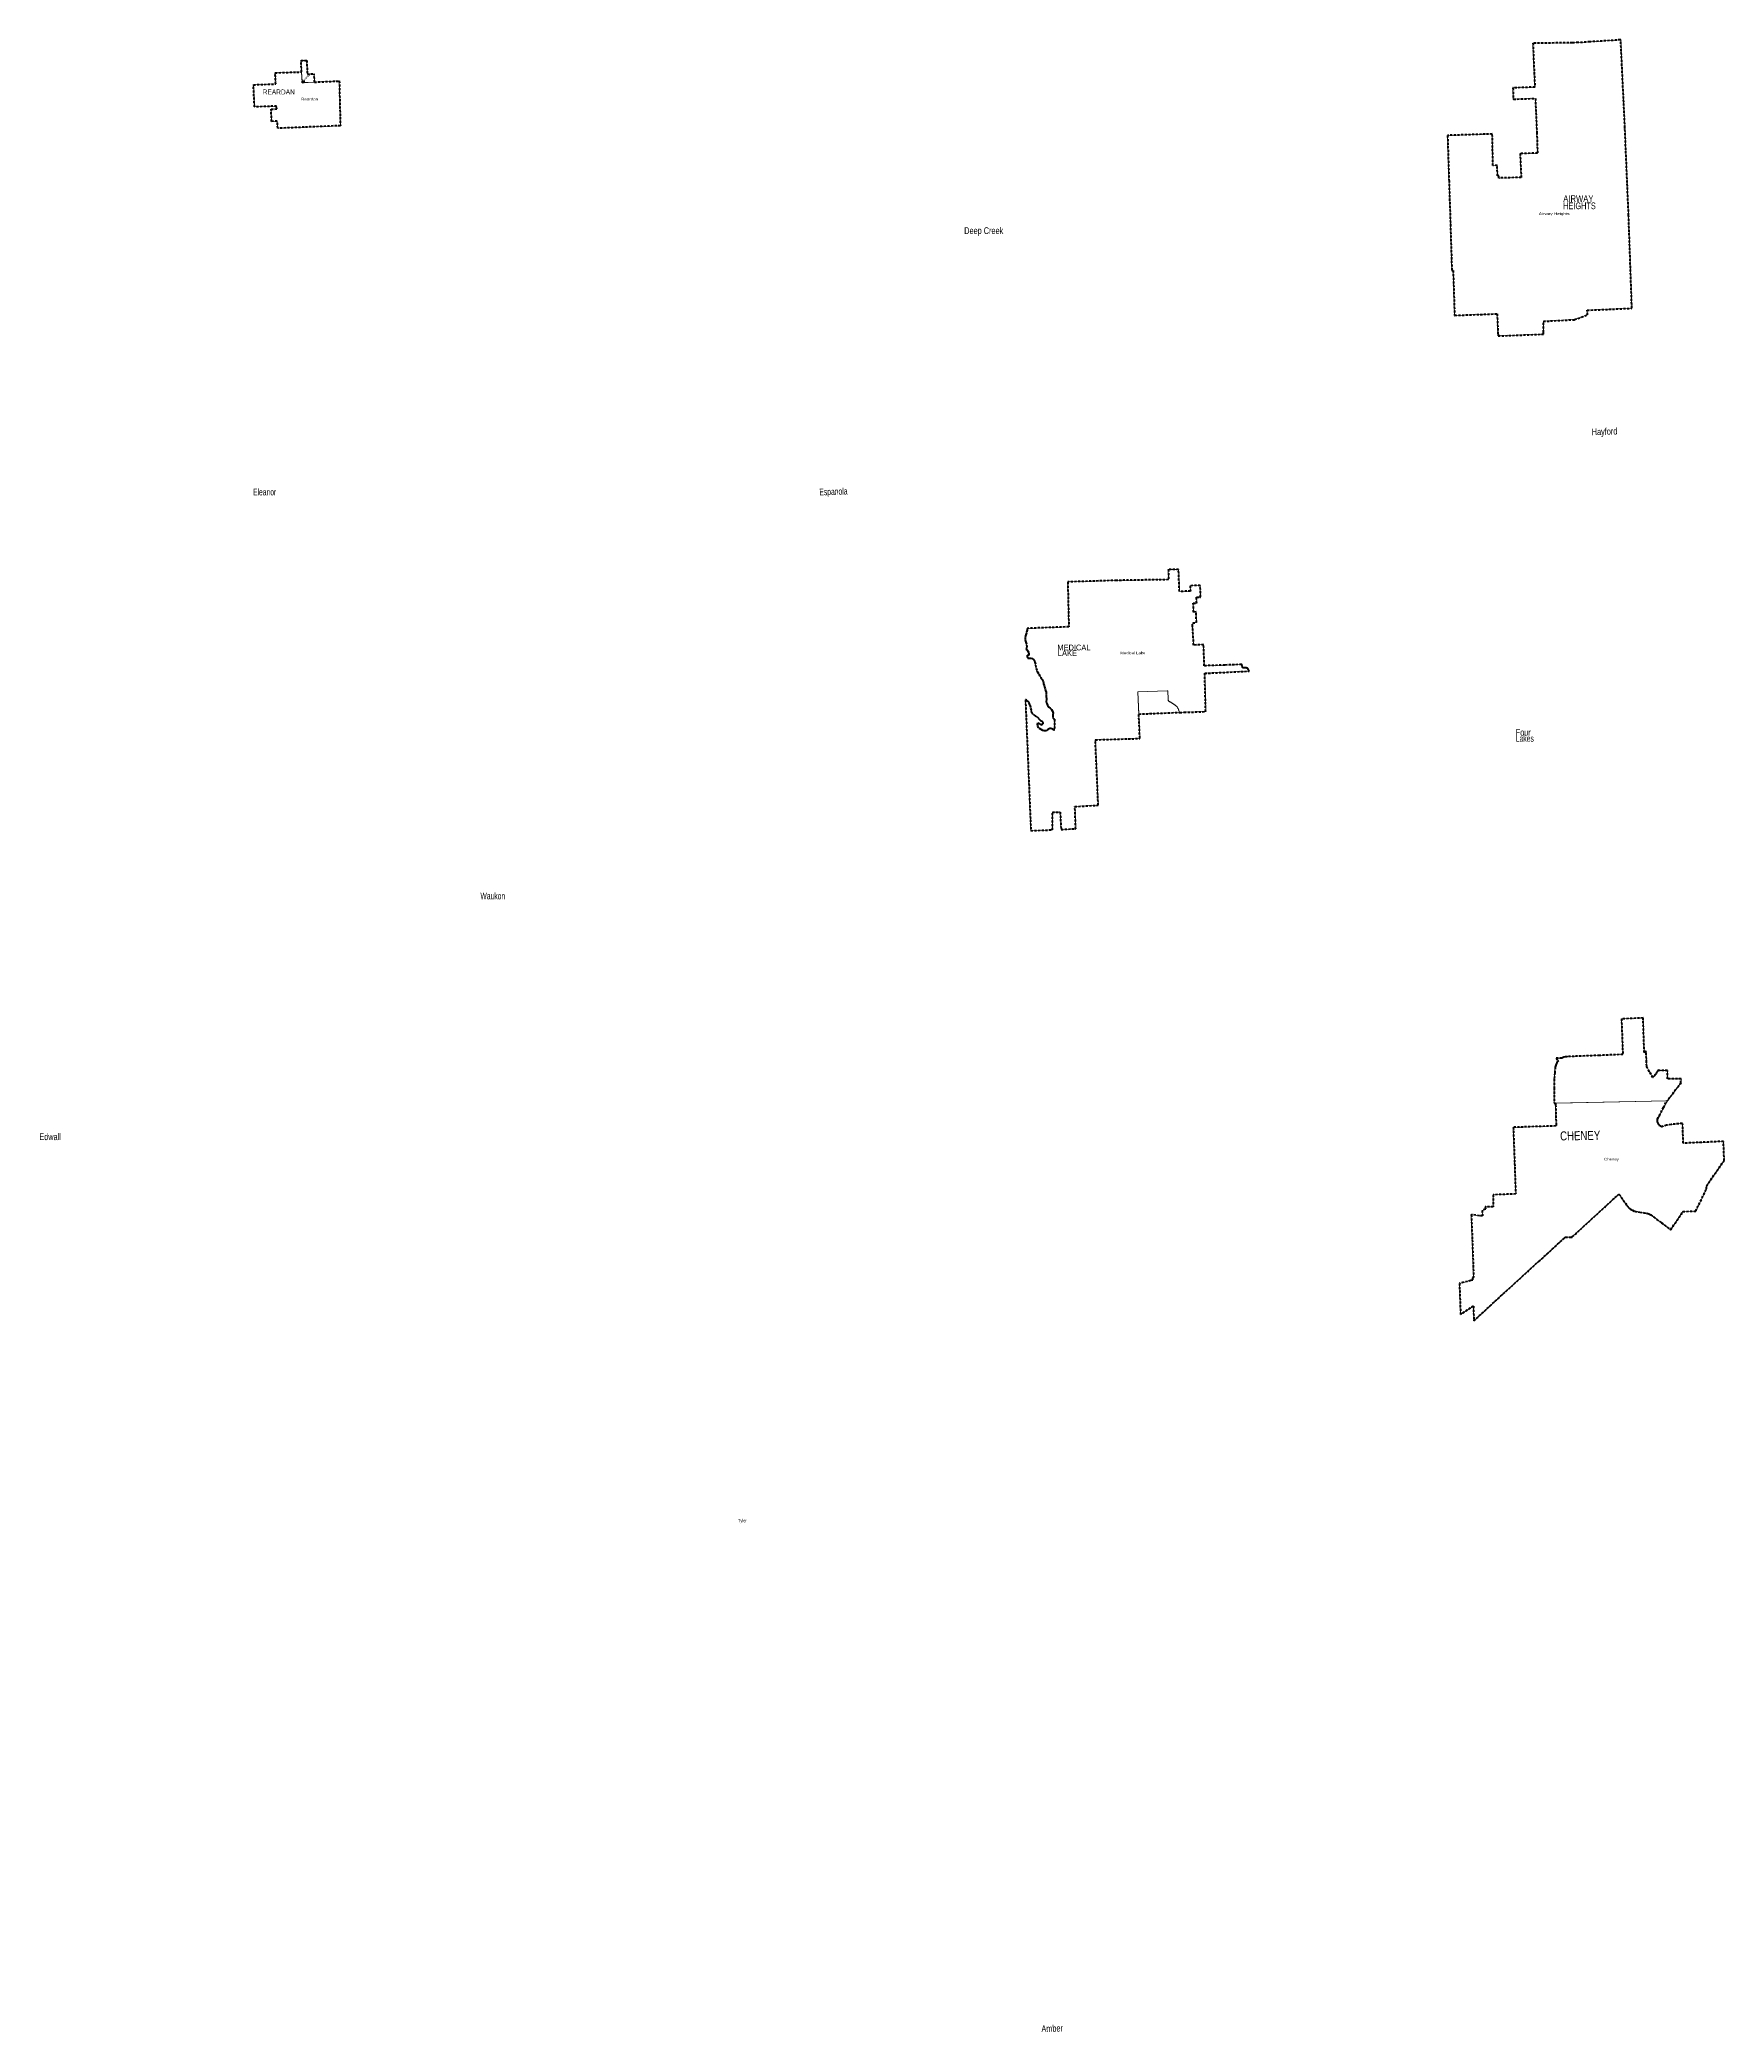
# Model space of a CAD drawing. Header units: feet. Extents: x -903180 to 1023491, y -707744 to 564635.
# Drawn here: x 758680 to 858777, y -39178 to 79216 of the extents above; entities that cross this region are included whole.
import ezdxf

# ---------------------------------------------------------------- set-up
doc = ezdxf.new("R2010")
doc.units = ezdxf.units.FT
doc.header["$LTSCALE"] = 80
doc.linetypes.add('SHORT_DASHED', pattern=[2.7, 1.5, -1.2])
doc.layers.add('13', color=7, linetype='SHORT_DASHED', lineweight=40)
doc.layers.add('58', color=7, linetype='Continuous', lineweight=13)
for name, color, linetype in [('14', 7, 'Continuous'), ('16', 7, 'Continuous'), ('36', 7, 'Continuous')]:
    doc.layers.add(name, color=color, linetype=linetype)

msp = doc.modelspace()

# ---------------------------------------------------------------- linework, layer by layer
at = {"layer": '13'}
for p, q in [((772665.91, 77254.89), (774235.83, 77310.26)), ((774235.83, 77310.26), (774201.27, 77981.84)), ((774576.62, 77177.06), (774986.36, 77196.34)), ((775005.02, 76701.75), (774986.36, 77196.34)), ((774263.97, 76769.57), (774382.58, 76773.52)), ((774263.97, 76769.57), (774268.96, 76666.58)), ((774384.29, 76673.93), (774268.96, 76666.58)), ((774384.29, 76673.93), (774382.58, 76773.52)), ((827417.03, 46087.84), (827447.86, 46088.86)), ((852752.06, 18922.01), (851365.91, 18865.75)), ((854901.28, 17971.34), (854901.28, 18001.67)), ((855371.02, 16194.48), (855405.26, 16174.5)), ((843871.8, 3967.01), (843110.8, 3470.89))]:
    msp.add_line(p, q, dxfattribs=at)
msp.add_lwpolyline([(852878.94, 73948.92), (852876.28, 74011.76), (852876, 74011.76), (852704.26, 77688.68), (852628.87, 79195.67), (852627.87, 79215.74), (852606.75, 79214.37), (850829.05, 79099.1), (850809.81, 79097.85), (850789.05, 79096.47), (850137.87, 79053.11), (850119.37, 79051.88), (850097.87, 79051.35), (849794.33, 79043.86), (849775.29, 79043.39), (849754.33, 79043.11), (847413.9, 79011.7), (847526.42, 76407.59), (846246.68, 76360.29), (846226.74, 76359.55), (846227.33, 76341.41), (846247.77, 75711.08), (846248.42, 75691.01), (846268.42, 75691.66), (847555.55, 75733.21), (847642.2, 73744.31), (847643.07, 73707.86), (847643.21, 73704.31), (847684.95, 72486.82), (846652.66, 72458.47), (846713.57, 71038.46), (845389.46, 71005.42), (845383.71, 71141.93), (845303.72, 71140.77), (845286.98, 71760.54), (845037.9, 71745.79), (844996.92, 73622.47), (842339.58, 73536.43), (842423.47, 70897.8), (842423.97, 70877.8), (842424.88, 70857.8), (842507.97, 68274.61), (842508.12, 68254.61), (842508.76, 68234.61), (842595.83, 65512.63), (842670.88, 65512.12), (842755.63, 62862.5), (842756.27, 62842.54), (842775.26, 62843.24), (845287.72, 62935.68), (845336.37, 61738.52), (845337.18, 61718.52), (845338.53, 61698.52), (845341, 61618.53), (848050.55, 61724.76), (848048.48, 61801.85), (848047.94, 61821.85), (848048.31, 61841.85), (848033.8, 62489.21), (849883.7, 62587.34), (850652.05, 62871.3), (850638.01, 63148.43), (853270.29, 63261.3), (853291.67, 63262.22), (853290.97, 63282.16), (853100.17, 68763.83), (853097.9, 68783.83), (853097.05, 68803.83)], close=True, dxfattribs=at)
for points in [[(775005.02, 76701.75), (776475.77, 76772.04), (776538.37, 74114.24), (772815.47, 73957.9), (772790.49, 74382.47), (772456.74, 74369.59), (772420.43, 75096.68), (772754.2, 75109.24), (772751.66, 75276.77), (771432.8, 75230.16), (771372.24, 76547.65), (772697.55, 76595.35), (772665.91, 77254.89)], [(774201.27, 77981.84), (774541.08, 77993.28), (774576.62, 77177.06)], [(827447.86, 46088.86), (827651.61, 46095.59), (827666.89, 46096.09), (827666.12, 46116.24), (827640.31, 46795.6), (827040.62, 46775.79), (827052.77, 46456.02), (826403.12, 46434.57), (826353.29, 47745.76), (825742.32, 47736.96), (825760.12, 47137.16), (822704.56, 47093.13), (822684.56, 47092.84), (822664.56, 47092.23), (819768.02, 47003.61), (819766.15, 47003.55), (819766.66, 46983), (819832.79, 44332.81), (817347.28, 44241.55), (817352.17, 44142.78), (817313.82, 43978.39), (817272.53, 43852.28), (817227.94, 43695.81), (817227.67, 43540.4), (817274.87, 43422.44), (817321.18, 43258.04), (817335.02, 43185.71), (817314.07, 43052), (817289.64, 42978.77), (817369.71, 42918.1), (817426.2, 42832.65), (817461.12, 42722.47), (817456.93, 42645.68), (817407.01, 42626.33), (817345.94, 42651.12), (817348.23, 42556.32), (817390.38, 42480.62), (817471, 42480.51), (817582.24, 42464.99), (817657.11, 42452.64), (817749.91, 42366.03), (817817.79, 42226.36), (817856.23, 42053.7), (817887.01, 41864.71), (817931.01, 41712.37), (817962.69, 41652.57), (818042.31, 41527.31), (818157.89, 41332.26), (818195.81, 41264.53), (818241.78, 41197), (818300.78, 41091.43), (818319.04, 41003.06), (818322.37, 40948.65), (818365.3, 40840.68), (818391.42, 40760.57), (818425.2, 40614.03), (818450.98, 40548.04), (818477.5, 40451.79), (818485.24, 40298.59), (818492.25, 40175.64), (818504.47, 40087.12), (818496.2, 40012.25), (818478.79, 39898.81), (818500.69, 39826.67), (818523.97, 39780.81), (818568.67, 39682.97), (818602.56, 39615.15), (818640.09, 39563.57), (818722.27, 39498.91), (818806.92, 39416.15), (818865.66, 39320.67), (818894.54, 39210.35), (818888.58, 39123.42), (818884.05, 39060.75), (818885.46, 39002.25), (818883.84, 38986.06), (818886.93, 38969.9), (818892.02, 38943.33), (818889.67, 38929.9), (818889.28, 38927.66), (818949.07, 38872.57), (818949.53, 38872.19), (818970.27, 38855.23), (818970.49, 38835.84), (818977.75, 38187.03), (818949.45, 38185.18)], [(818949.45, 38185.18), (818929.27, 38183.86), (818924.04, 38203.87), (818916.15, 38234.01), (818865.15, 38259.04), (818816.22, 38282.1), (818765.71, 38286.95), (818703.27, 38285.47), (818629.51, 38251.43), (818575.66, 38227.95), (818474.78, 38148.87), (818365.85, 38152.34), (818288.87, 38168.68), (818188.79, 38222.81), (818033.21, 38322.06), (817981.49, 38460.09), (817969.08, 38556.67), (817995.72, 38621.89), (818075.3, 38581.4), (818181.71, 38515.3), (818299.3, 38570.56), (818311.59, 38645.53), (818241.78, 38698.37), (818182.73, 38723.2), (818128.99, 38778.44), (818047.89, 38881.47), (817934.41, 38989.78), (817876.88, 39034.84), (817690.83, 39143.45), (817628.4, 39224.72), (817604.6, 39375.53), (817566.01, 39554.24), (817520.04, 39704.52), (817466.41, 39838.47), (817422.45, 39906.05), (817315.89, 39978.2), (817272.52, 39990.83), (817252.58, 39996.63), (817253.35, 39977.96), (817576.2, 32220.04), (818864.89, 32272.8), (818853.81, 33313.98), (819315.06, 33326.93), (819372.43, 32288.88), (820239.97, 32337.71), (820190.01, 33652.45), (821578.89, 33729.79), (821406.75, 37600.93), (821405.86, 37620.98), (821424.07, 37621.5), (824028.96, 37696.02), (824050.99, 37696.65), (824050.12, 37716.59), (823987.12, 39151.32), (826413.48, 39247.4), (826433.24, 39247.88), (826685.74, 39253.86), (827966.62, 39296.35), (827905.51, 41571.53), (830529.47, 41697.77), (830549.6, 41698.74), (830540.42, 41719.03), (830531.99, 41742.21), (830510.4, 41786.93), (830493.44, 41824.45), (830477.5, 41848.1), (830464.65, 41860.95), (830449.75, 41870.2), (830429.19, 41877.91), (830404.51, 41885.62), (830374.19, 41890.76), (830347.46, 41894.87), (830316.61, 41895.9), (830275.49, 41896.42), (830230.26, 41892.82), (830192.22, 41892.82), (830183.95, 41893.87), (830165.06, 41896.28), (830160.67, 41916.42), (830126.42, 42073.54), (830122.05, 42093.6), (830100.01, 42092.92), (829096.95, 42061.97), (827881.95, 42019.52), (827842.38, 43280.42), (827250.26, 43245.29), (827186.71, 44372), (827193.96, 44571.98), (827414.06, 44585.67), (827390.1, 45216.48), (827250.17, 45211.86), (827230.43, 45731.49), (827430.32, 45738.09), (827417.78, 46068.19), (827417.03, 46087.84)], [(854547.41, 17548.76), (854353.94, 17867.56), (854329.66, 17907.56), (854184.28, 18179.43), (854173.65, 18199.31), (854172.91, 18219.43), (854165.01, 18433.3), (854163.53, 18473.3), (854147.95, 18895.81), (854141.79, 19087.17), (854141.14, 19107.33), (854120.85, 19095.91), (854030.27, 19044.93), (853954.65, 21089.72), (852676.49, 21034.13), (852752.06, 18922.01)], [(851365.91, 18865.75), (849476.07, 18793.24), (849401.52, 18789.43), (849324.37, 18777.32), (849248.9, 18757.22), (849175.95, 18729.33), (849127.53, 18704.74), (848798.46, 18691.75), (848928.74, 18552.29), (848875.45, 18486.68), (848832.82, 18421.23), (848797.27, 18351.7), (848769.19, 18278.83), (848743.02, 18172.7), (848705.67, 17828.74), (848676.97, 17447.61), (848668.42, 16927.35), (848684.41, 16019.87), (848759.39, 16022.68), (848760.24, 15972.9), (848760.38, 15964.4), (848761.16, 15932.9), (848791.93, 14694.47), (848792.42, 14674.92), (848766.48, 14672.97), (846245.61, 14590.88), (846388.59, 10629.76), (845041.3, 10583.28), (845055.02, 9873.13), (844582.75, 9869.97), (844590.02, 9735.29), (844398.51, 9642.9), (844413.54, 9331.86), (844242.1, 9339.14), (843770.11, 9400.64), (843750.14, 9403.24), (843750.91, 9383.87), (843809.95, 7901.56), (843886.98, 5669.53)], [(854901.28, 18001.67), (854811.54, 17905.86), (854765.95, 17846), (854736.04, 17773.3), (854701.85, 17723.41), (854547.41, 17548.76)], [(856208.19, 17236.36), (856213.31, 17472.59), (855400.29, 17473.11), (855400.29, 17973.11), (854901.28, 17971.34)], [(856208.19, 17236.36), (856035.8, 17004.1), (855542.83, 16366.2), (855405.26, 16174.5)], [(843871.8, 3967.01), (843903.18, 3090.42), (847745.97, 6621.93), (847746.3, 6597.58), (847766.24, 6615.91), (849310.37, 8035.78), (849332.2, 8055.85), (849350, 8056.43), (849714, 8068.3), (849736.27, 8069.02), (849754, 8085.28), (852506.06, 10607.3), (852526.73, 10626.24), (852540.95, 10607.14), (852665.41, 10439.96), (852991.17, 9951.15), (853068.94, 9852.89), (853153.94, 9771.31), (853227.66, 9716.86), (853322.7, 9661.87), (853471.16, 9602.7), (853637.62, 9567.27), (853759.22, 9551.46), (854019.35, 9517.52), (854182.38, 9486.2), (854304.51, 9444.59), (854424.23, 9388.79), (854582.8, 9274.37), (854788.98, 9116.88), (855049.94, 8920), (855564.87, 8527.47), (855590.25, 8505.75), (855604.87, 8527.23), (856325.91, 9586.69), (857086.22, 9618.29), (857737.04, 10945.05), (857730.77, 11118.13), (858777.07, 12620.6), (858735.97, 13755.36), (856350.49, 13645.91), (856309.79, 14804.64), (856309.09, 14824.65), (856289.03, 14822.78), (855666.78, 14764.81), (855648.49, 14763.1), (855626.78, 14759.18), (855359.28, 14710.9), (855064.6, 14626.9), (855046.05, 14621.61), (855024.6, 14634.83), (854995.51, 14654.04), (854958.93, 14684.12), (854925.69, 14717.86), (854896.17, 14754.89), (854870.67, 14794.81), (854849.49, 14837.17), (854832.86, 14881.51), (854820.95, 14927.35), (854813.89, 14974.18), (854811.77, 15021.5), (854813.45, 15049.4), (854814.71, 15070.39), (854824.81, 15089.4), (854905.81, 15241.85), (854916.39, 15261.75), (854926.57, 15281.85), (855172.48, 15767.19), (855371.02, 16194.48)], [(843816.32, 5516.44), (843724.1, 5485.14), (843045.89, 5318.56), (843110.8, 3470.89)], [(843886.98, 5669.53), (843811.77, 5643.57), (843816.32, 5516.44)]]:
    msp.add_lwpolyline(points, dxfattribs=at)
at = {"layer": '58'}
for points in [[(852876, 74011.76), (853097.05, 68803.83), (853097.9, 68783.83), (853100.17, 68763.83), (853290.97, 63282.16), (853291.67, 63262.22), (853270.29, 63261.3), (850638.01, 63148.43), (850652.05, 62871.3), (849883.7, 62587.34), (848033.8, 62489.21), (848048.31, 61841.85), (848047.94, 61821.85), (848048.48, 61801.85), (848050.55, 61724.76), (845341, 61618.53), (845338.53, 61698.52), (845337.18, 61718.52), (845336.37, 61738.52), (845287.72, 62935.68), (842775.26, 62843.24), (842756.27, 62842.54), (842755.63, 62862.5), (842670.88, 65512.12), (842595.83, 65512.63), (842508.76, 68234.61), (842508.12, 68254.61), (842507.97, 68274.61), (842424.88, 70857.8), (842423.97, 70877.8), (842423.47, 70897.8), (842339.58, 73536.43), (844996.92, 73622.47), (845037.9, 71745.79), (845286.98, 71760.54), (845303.72, 71140.77), (845383.71, 71141.93), (845389.46, 71005.42), (846713.57, 71038.46), (846652.66, 72458.47), (847684.95, 72486.82), (847643.21, 73704.31), (847643.96, 73704.81), (847642.2, 73744.31), (847555.55, 75733.21), (846268.42, 75691.66), (846248.42, 75691.01), (846247.77, 75711.08), (846227.33, 76341.41), (846226.74, 76359.55), (846246.68, 76360.29), (847526.42, 76407.59), (847413.9, 79011.7), (849754.33, 79043.11), (849775.29, 79043.39), (849794.33, 79043.86), (850097.87, 79051.35), (850119.37, 79051.88), (850137.87, 79053.11), (850789.05, 79096.47), (850809.81, 79097.85), (850829.05, 79099.1), (852606.75, 79214.37), (852627.87, 79215.74), (852628.87, 79195.67), (852704.26, 77688.68), (852876, 74011.76)], [(772665.91, 77254.89), (774237.77, 77310.33), (774268.96, 76666.58), (776475.77, 76772.04), (776538.37, 74114.24), (772815.47, 73957.9), (772790.49, 74382.47), (772456.74, 74369.59), (772420.43, 75096.68), (772754.2, 75109.24), (772751.66, 75276.77), (771432.8, 75230.16), (771372.24, 76547.65), (772697.55, 76595.35)], [(775005.02, 76701.75), (774384.29, 76673.93), (774382.58, 76773.52), (774263.97, 76769.57), (774237.77, 77310.33), (774201.27, 77981.84), (774541.08, 77993.28), (774576.62, 77177.06), (774986.36, 77196.34)], [(823987.12, 39151.32), (823929.02, 40478.16), (825681.94, 40527.82), (825706.53, 40528.52), (825729.39, 40049.52), (825730.6, 40011.56), (825733.13, 39989.03), (825739.61, 39965.94), (825748.05, 39948.76), (825759.31, 39932.71), (825773.38, 39915.53), (825793.92, 39898.64), (825818.96, 39885.68), (825844.29, 39873.58), (826107.44, 39700.98), (826145.46, 39678.35), (826188.84, 39647.48), (826227.88, 39611.42), (826263.33, 39572.65), (826295.47, 39528.76), (826320.85, 39486.24), (826343.38, 39435.75), (826364.86, 39368.58), (826413.48, 39247.4)], [(848684.41, 16019.87), (855405.26, 16174.5), (856208.19, 17236.36), (856213.31, 17472.59), (855400.29, 17473.11), (855400.29, 17973.11), (854901.28, 17971.34), (854901.28, 18001.67), (854811.54, 17905.86), (854765.95, 17846), (854736.04, 17773.3), (854701.85, 17723.41), (854547.41, 17548.76), (854353.94, 17867.56), (854329.66, 17907.56), (854173.65, 18199.31), (854147.95, 18895.81), (854141.14, 19107.33), (854030.27, 19044.93), (853954.65, 21089.72), (852676.49, 21034.13), (852752.06, 18922.01), (849476.07, 18793.24), (849401.52, 18789.43), (849277.79, 18767.06), (849127.53, 18704.74), (848798.46, 18691.75), (848928.74, 18552.29), (848832.82, 18421.23), (848797.27, 18351.7), (848743.02, 18172.7), (848676.97, 17447.61), (848668.42, 16927.35)]]:
    msp.add_lwpolyline(points, close=True, dxfattribs=at)
for points in [[(827666.89, 46096.09), (827666.12, 46116.24), (827640.31, 46795.6), (827040.62, 46775.79), (827052.77, 46456.02), (826403.12, 46434.57), (826353.29, 47745.76), (825742.32, 47736.96), (825760.12, 47137.16)], [(825760.12, 47137.16), (822704.56, 47093.13), (822684.56, 47092.84), (822664.56, 47092.23), (819768.02, 47003.61), (819766.15, 47003.55), (819766.66, 46983), (819832.79, 44332.81), (817347.28, 44241.55), (817352.17, 44142.78), (817313.82, 43978.39), (817272.53, 43852.28), (817227.94, 43695.81), (817227.67, 43540.4), (817274.87, 43422.44), (817321.18, 43258.04), (817335.02, 43185.71), (817314.07, 43052), (817289.64, 42978.77), (817369.71, 42918.1), (817426.2, 42832.65), (817461.12, 42722.47), (817456.93, 42645.68), (817407.01, 42626.33), (817345.94, 42651.12), (817348.23, 42556.32), (817390.38, 42480.62), (817471, 42480.51), (817582.24, 42464.99), (817657.11, 42452.64), (817749.91, 42366.03), (817817.79, 42226.36), (817856.23, 42053.7), (817887.01, 41864.71), (817931.01, 41712.37), (817962.69, 41652.57), (818042.31, 41527.31), (818157.89, 41332.26), (818195.81, 41264.53), (818241.78, 41197), (818300.78, 41091.43), (818319.04, 41003.06), (818322.37, 40948.65), (818365.3, 40840.68), (818391.42, 40760.57), (818425.2, 40614.03), (818450.98, 40548.04), (818477.5, 40451.79), (818485.24, 40298.59), (818492.25, 40175.64), (818504.47, 40087.12), (818496.2, 40012.25), (818478.79, 39898.81), (818500.69, 39826.67), (818523.97, 39780.81), (818568.67, 39682.97), (818602.56, 39615.15), (818640.09, 39563.57), (818722.27, 39498.91), (818806.92, 39416.15), (818865.66, 39320.67), (818894.54, 39210.35), (818888.58, 39123.42), (818884.05, 39060.75), (818885.46, 39002.25), (818883.84, 38986.06), (818886.93, 38969.9), (818892.02, 38943.33), (818889.67, 38929.9), (818889.28, 38927.66), (818949.07, 38872.57), (818949.53, 38872.19), (818970.27, 38855.23), (818970.49, 38835.84), (818977.75, 38187.03), (818949.45, 38185.18), (818929.27, 38183.86), (818924.04, 38203.87), (818916.15, 38234.01), (818865.15, 38259.04), (818816.22, 38282.1), (818765.71, 38286.95), (818703.27, 38285.47), (818629.51, 38251.43), (818575.66, 38227.95), (818474.78, 38148.87), (818365.85, 38152.34), (818288.87, 38168.68), (818188.79, 38222.81), (818033.21, 38322.06), (817981.49, 38460.09), (817969.08, 38556.67), (817995.72, 38621.89), (818075.3, 38581.4), (818181.71, 38515.3), (818299.3, 38570.56), (818311.59, 38645.53), (818241.78, 38698.37), (818182.73, 38723.2), (818128.99, 38778.44), (818047.89, 38881.47)], [(818047.89, 38881.47), (817934.41, 38989.78), (817876.88, 39034.84), (817690.83, 39143.45), (817628.4, 39224.72), (817604.6, 39375.53), (817566.01, 39554.24), (817520.04, 39704.52), (817466.41, 39838.47), (817422.45, 39906.05), (817315.89, 39978.2), (817272.52, 39990.83), (817252.58, 39996.63), (817253.35, 39977.96), (817576.2, 32220.04), (818864.89, 32272.8), (818853.81, 33313.98), (819315.06, 33326.93), (819372.43, 32288.88), (820239.97, 32337.71), (820190.01, 33652.45), (821578.89, 33729.79), (821406.75, 37600.93), (821405.86, 37620.98), (821424.07, 37621.5), (824028.96, 37696.02), (824050.99, 37696.65), (824050.12, 37716.59), (823929.02, 40478.16), (825681.94, 40527.82), (825706.53, 40528.52), (825707.49, 40508.39), (825729.39, 40049.52), (825729.74, 40042.29), (825730, 40009.52), (825730.92, 39999.07), (825733.84, 39984.1), (825738.31, 39969.51), (825744.28, 39955.47), (825751.68, 39942.13), (825760.44, 39929.64), (825770.45, 39918.13), (825781.62, 39907.73), (825793.81, 39898.56), (825805.22, 39891.71), (825837.14, 39877.08), (825845.22, 39871.81), (826125.46, 39689.38), (826145.46, 39678.35), (826165.46, 39663.79), (826188.56, 39646.98), (826228.14, 39611.28), (826263.77, 39571.64), (826295.07, 39528.49), (826321.68, 39482.31), (826343.32, 39433.59), (826354.32, 39399.65), (826360.93, 39376.95), (826367.94, 39359.65), (826405.13, 39268), (826413.48, 39247.4), (826433.24, 39247.88), (826685.74, 39253.86), (827966.62, 39296.35), (827905.51, 41571.53), (830529.47, 41697.77), (830549.6, 41698.74), (830540.42, 41719.03), (830531.99, 41742.21), (830510.4, 41786.93), (830493.44, 41824.45), (830477.5, 41848.1), (830464.65, 41860.95), (830449.75, 41870.2), (830429.19, 41877.91), (830404.51, 41885.62), (830374.19, 41890.76), (830347.46, 41894.87), (830316.61, 41895.9), (830275.49, 41896.42), (830230.26, 41892.82), (830192.22, 41892.82), (830183.95, 41893.87), (830165.06, 41896.28), (830160.67, 41916.42), (830126.42, 42073.54), (830122.05, 42093.6), (830100.01, 42092.92), (829096.95, 42061.97), (827881.95, 42019.52), (827842.38, 43280.42), (827250.26, 43245.29), (827186.71, 44372), (827193.96, 44571.98), (827414.06, 44585.67), (827390.1, 45216.48), (827250.17, 45211.86), (827230.43, 45731.49), (827430.32, 45738.09), (827417.78, 46068.19), (827417.03, 46087.84)], [(827417.03, 46087.84), (827447.86, 46088.86), (827651.61, 46095.59), (827666.89, 46096.09)], [(843886.98, 5669.53), (843809.95, 7901.56), (843750.91, 9383.87), (843750.14, 9403.24), (843770.11, 9400.64), (844242.1, 9339.14), (844413.54, 9331.86), (844398.51, 9642.9), (844590.02, 9735.29), (844582.75, 9869.97), (845055.02, 9873.13), (845041.3, 10583.28), (846388.59, 10629.76), (846245.61, 14590.88), (848766.48, 14672.97), (848792.42, 14674.92), (848791.93, 14694.47), (848761.16, 15932.9), (848760.38, 15964.4), (848760.24, 15972.9), (848759.39, 16022.68), (848817.65, 16024.87), (855405.26, 16174.5), (855172.48, 15767.19), (854926.57, 15281.85), (854916.39, 15261.75), (854905.81, 15241.85), (854824.81, 15089.4), (854814.71, 15070.39), (854813.45, 15049.4), (854811.77, 15021.5), (854813.89, 14974.18), (854820.95, 14927.35), (854832.86, 14881.51), (854849.49, 14837.17), (854870.67, 14794.81), (854896.17, 14754.89), (854925.69, 14717.86), (854958.93, 14684.12), (854995.51, 14654.04), (855024.6, 14634.83), (855046.05, 14621.61), (855064.6, 14626.9), (855359.28, 14710.9), (855626.78, 14759.18), (855648.49, 14763.1), (855666.78, 14764.81), (856289.03, 14822.78), (856309.09, 14824.65)], [(856309.09, 14824.65), (856309.79, 14804.64), (856350.49, 13645.91), (858735.97, 13755.36), (858777.07, 12620.6), (857730.77, 11118.13), (857737.04, 10945.05), (857086.22, 9618.29), (856325.91, 9586.69), (855604.87, 8527.23), (855590.25, 8505.75), (855564.87, 8527.47), (855049.94, 8920), (854788.98, 9116.88), (854582.8, 9274.37), (854424.23, 9388.79), (854304.51, 9444.59), (854182.38, 9486.2), (854019.35, 9517.52), (853759.22, 9551.46), (853637.62, 9567.27), (853471.16, 9602.7), (853322.7, 9661.87), (853227.66, 9716.86), (853153.94, 9771.31), (853068.94, 9852.89), (852991.17, 9951.15), (852665.41, 10439.96), (852540.95, 10607.14), (852526.73, 10626.24), (852506.06, 10607.3), (849754, 8085.28), (849736.27, 8069.02), (849714, 8068.3), (849350, 8056.43), (849332.2, 8055.85), (849310.37, 8035.78), (847766.24, 6615.91), (847746.3, 6597.58), (847745.97, 6621.93), (847745.97, 6621.93), (846851.25, 5811.24), (846744.6, 5697.41), (846581.07, 5555.12), (846289.57, 5284.78), (845941.18, 4971.74), (845407.94, 4473.73), (844547.63, 3691.15), (843903.18, 3090.42), (843871.8, 3967.01), (843110.8, 3470.89), (843045.89, 5318.56), (843724.1, 5485.14), (843816.32, 5516.44), (843811.77, 5643.57), (843886.98, 5669.53)]]:
    msp.add_lwpolyline(points, dxfattribs=at)

# ---------------------------------------------------------------- texts
at = {"layer": '14'}
for s, height, width, p in [('REARDAN', 292.8, 0.8, (771922.22, 75972.49)), ('AIRWAY', 400, 0.85, (849215.72, 69580.66)), ('HEIGHTS', 400, 0.75, (849211.47, 69153.26)), ('MEDICAL', 345.6, 0.8, (819151, 42933.21)), ('LAKE', 345.6, 0.85, (819176.35, 42596.5))]:
    msp.add_text(s, height=height, dxfattribs=dict(at, width=width)).set_placement(p)
at = {"layer": '14', "width": 0.8}
msp.add_text('CHENEY', height=535.1, rotation=1, dxfattribs=at).set_placement((849031.27, 13809.71))
at = {"layer": '16'}
for s, height, width, p in [('Deep Creek', 400, 0.65, (813614.72, 67678.88)), ('Eleanor', 400, 0.6, (771347.33, 52143.75)), ('Four', 400, 0.65, (846389, 37861.86)), ('Lakes', 400, 0.6, (846395.88, 37504.2)), ('Waukon', 400, 0.6, (784862.63, 28141.66)), ('Edwall', 400, 0.65, (758651.21, 13831.21)), ('Tyler', 200, 0.7, (800171, -8879.05))]:
    msp.add_text(s, height=height, dxfattribs=dict(at, width=width)).set_placement(p)
for s, width, p in [('Hayford', 0.65, (850914.46, 55715.61)), ('Espanola', 0.6, (805012.06, 52145.3)), ('Amber', 0.65, (818208.6, -39178.5))]:
    msp.add_text(s, height=400, rotation=1.892, dxfattribs=dict(at, width=width)).set_placement(p)
at = {"layer": '36', "width": 1.35}
msp.add_text('Uninc.', height=113, rotation=47.59, dxfattribs=at).set_placement((774360.14, 76714.34))
at = {"layer": '36'}
for s, width, p in [('Reardan', 1.25, (774209.06, 75614.53)), ('Airway Heights', 1.3, (847764.09, 68805.7)), ('Medical Lake', 1.2, (822889.04, 42708.88)), ('Cheney', 1.2, (851647.38, 12620.65))]:
    msp.add_text(s, height=157.5, dxfattribs=dict(at, width=width)).set_placement(p)

doc.saveas('drawing.dxf')
